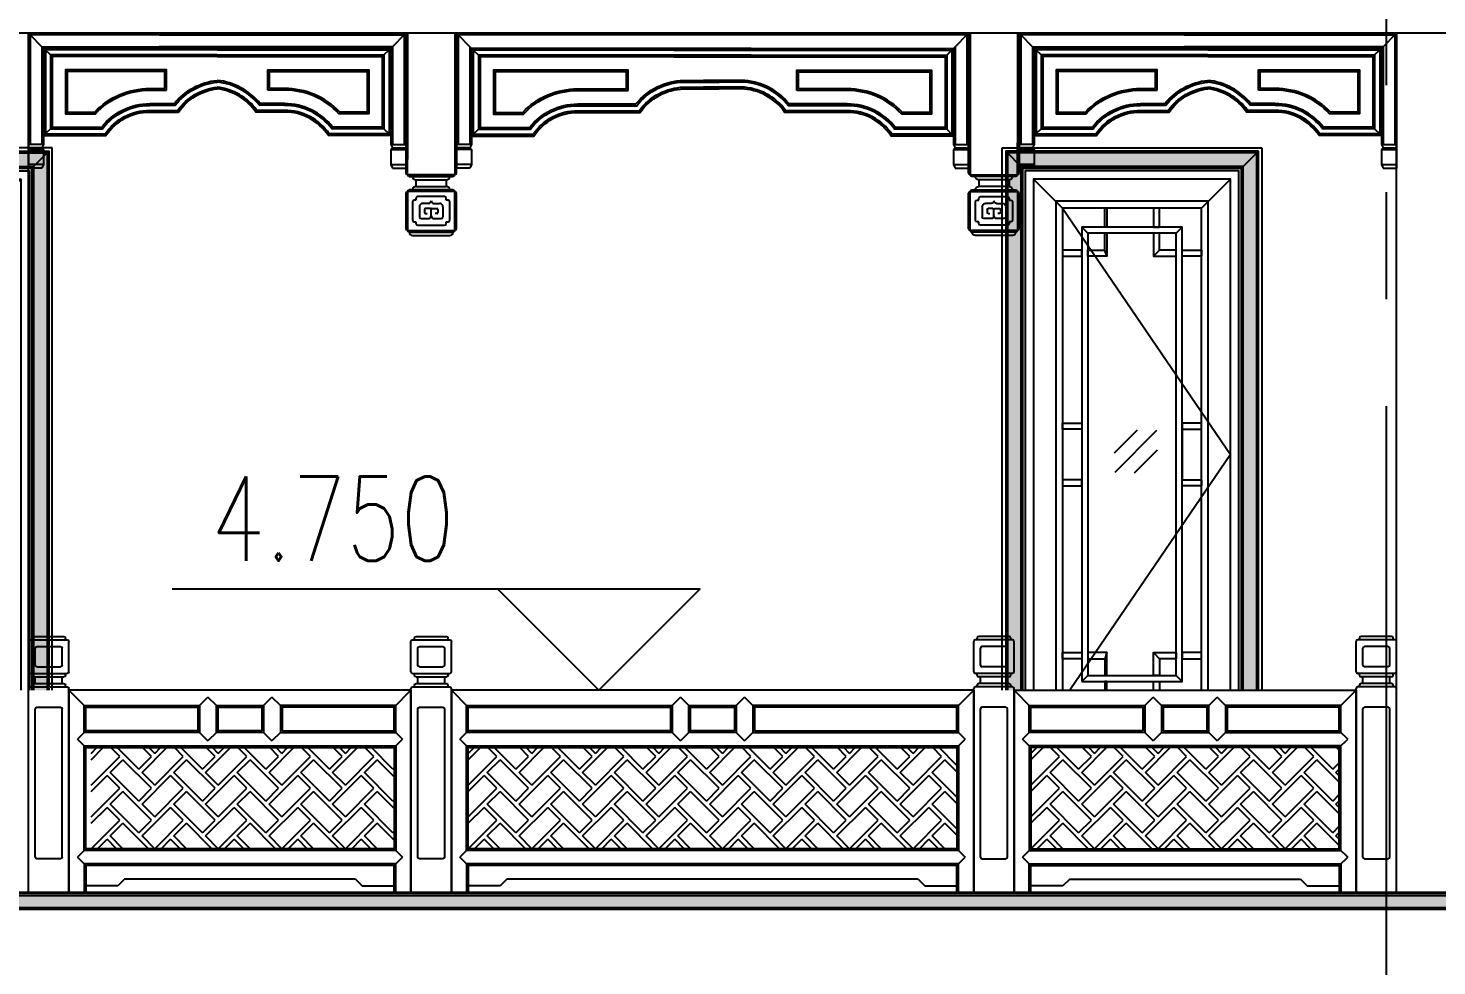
# Model space of a CAD drawing. Extents: x 296441 to 853063, y 459050 to 1117990.
# Drawn here: x 595235 to 599415, y 972470 to 975253 of the extents above; entities that cross this region are included whole.
import ezdxf
from ezdxf.xclip import XClip

# ---------------------------------------------------------------- set-up
doc = ezdxf.new("R2010")
doc.units = 0
doc.header["$LTSCALE"] = 1000
doc.header["$XCLIPFRAME"] = 0
for name, pattern in [('14-GRID$0$CENTER2', [28.575, 19.05, -3.175, 3.175, -3.175]), ('CENTER-1', [10, 6.25, -1.25, 1.25, -1.25]), ('G1-ELEV-ce-20$0$LPC1417$0$HIDDEN2', [4.7625, 3.175, -1.5875])]:
    doc.linetypes.add(name, pattern=pattern)
for name, color, linetype in [('14-GRID$0$G-GRID', 9, '14-GRID$0$CENTER2'), ('95', 95, 'Continuous'), ('E4-ELEV-S$0$A-ELEV-THIN', 144, 'Continuous'), ('G-ELEV-ce-TEXT$0$A-ANNO-LEVL', 3, 'Continuous'), ('G-ELEV-ce-TEXT$0$A-ANNO-LEVL-TEXT', 255, 'Continuous'), ('G1-ELEV-ce-20$0$A-ELEV-HEVY', 2, 'Continuous'), ('G1-ELEV-ce-20$0$A-ELEV-MEDM', 4, 'Continuous'), ('G1-ELEV-ce-20$0$A-ELEV-MEDM-HEVY', 2, 'Continuous'), ('G1-ELEV-ce-20$0$A-ELEV-THIN', 144, 'Continuous'), ('G1-ELEV-ce-20$0$A-ELEV-THIN-GRAY', 252, 'Continuous'), ('G1-ELEV-ce-20$0$ELEV-3_8400$0$A-ELEV-MEDM', 4, 'Continuous'), ('G1-ELEV-ce-20$0$LPC1417$0$A-ELEV-HDDN', 161, 'G1-ELEV-ce-20$0$LPC1417$0$HIDDEN2'), ('G1-ELEV-ce-20$0$LPC1417$0$A-ELEV-MEDM', 4, 'Continuous'), ('G1-ELEV-ce-20$0$LPC1417$0$A-ELEV-THIN', 145, 'Continuous'), ('G1-ELEV-ce-20$0$LPC1417$0$A-ELEV-WIND', 147, 'Continuous'), ('G1-ELEV-ce-20$0$LPC1417$0$G-XREF', 2, 'Continuous'), ('ZT1_通用--填充---PM、LM、DY、JD', 8, 'Continuous'), ('主框线', 4, 'Continuous'), ('副框内口线', 6, 'Continuous'), ('花格栅', 6, 'Continuous'), ('铝合金花格条', 5, 'Continuous')]:
    doc.layers.add(name, color=color, linetype=linetype)
doc.styles.add('G-ELEV-ce-TEXT$0$GOA_01_thin_0.75', font='romans.shx', dxfattribs={"width": 0.75, "bigfont": 'hzdx.shx'})

# ---------------------------------------------------------------- blocks, each defined once
blk = doc.blocks.new('G1-ELEV-ce-20$0$垂花柱1-E')
at = {"layer": 'G1-ELEV-ce-20$0$A-ELEV-MEDM'}
for p, q in [((-30, -690), (-30, -710)), ((60, -690), (60, -710)), ((-60, -730), (-60, -835)), ((80, -720), (-50, -720)), ((90, -835), (90, -730)), ((-50, -845), (80, -845))]:
    blk.add_line(p, q, dxfattribs=at)
for points in [[(-60, -580), (-60, -670)], [(90, -670), (90, -580)], [(-50, -680), (80.1, -680)]]:
    blk.add_lwpolyline(points, dxfattribs=at)
for centre, radius, start, end in [((-55, -670), 5, 180, 270), ((-50, -675), 5, 180, 270), ((-30, -680), 10, 180, 270), ((-30, -720), 10, 90, 180), ((60, -680), 10, 270, 0), ((60, -720), 10, 0, 90), ((80, -675), 5, 270, 360), ((85, -670), 5, 270, 360), ((-55, -730), 5, 90, 180), ((-50, -725), 5, 90, 180), ((80, -725), 5, 0, 90), ((85, -730), 5, 0, 90), ((-55, -835), 5, 180, 270), ((85, -835), 5, 270, 0), ((-50, -840), 5, 180, 270), ((80, -840), 5, 270, 0)]:
    blk.add_arc(centre, radius, start, end, dxfattribs=at)
at = {"layer": 'G1-ELEV-ce-20$0$A-ELEV-THIN', "ltscale": 0.1}
for p, q in [((-30, -690), (60, -690)), ((-30, -710), (60, -710)), ((-40, -855), (70, -855))]:
    blk.add_line(p, q, dxfattribs=at)
for centre, start, end in [((-40, -845), 180, 270), ((70, -845), 270, 0)]:
    blk.add_arc(centre, 10, start, end, dxfattribs=at)
at = {"layer": 'G1-ELEV-ce-20$0$A-ELEV-THIN-GRAY', "color": 8}
for p, q in [((-55, -675), (-55, -580)), ((85, -580), (85, -675)), ((85, -675), (-55, -675)), ((85, -725), (-55, -725)), ((-55, -725), (-55, -840)), ((-30, -750), (-35, -750)), ((-30, -745), (-30, -750)), ((55, -740), (-25, -740)), ((60, -750), (60, -745)), ((65, -750), (60, -750)), ((85, -840), (85, -725)), ((-40, -755), (-40, -810)), ((-20, -770), (-20, -800)), ((7, -760), (-10, -760)), ((-5, -778), (-5, -784.3)), ((-5, -784.3), (-5, -787)), ((12, -775), (-2, -775)), ((-2, -790), (3.2, -790)), ((15, -797), (15, -778)), ((15, -797), (15, -778.9)), ((18, -775), (32, -775)), ((23, -760), (40, -760)), ((32, -790), (26.8, -790)), ((35, -778), (35, -787)), ((35, -784.3), (35, -786.1)), ((50, -770), (50, -800)), ((70, -810), (70, -755)), ((-35, -815), (-30, -815)), ((-30, -815), (-30, -820)), ((-25, -825), (55, -825)), ((-15, -805), (7, -805)), ((23, -805), (45, -805)), ((60, -820), (60, -815)), ((60, -815), (65, -815)), ((-55, -840), (85, -840))]:
    blk.add_line(p, q, dxfattribs=at)
for centre, radius, start, end in [((-35, -755), 5, 90, 180), ((-25, -745), 5, 90, 180), ((7, -752), 8, 270, 0), ((23, -752), 8, 180, 270), ((55, -745), 5, 0, 90), ((65, -755), 5, 0, 90), ((-10, -770), 10, 90, 180), ((-2, -778), 3, 90, 180), ((-2, -787), 3, 180, 270), ((12, -778), 3, 0, 90), ((18, -778), 3, 90, 180), ((32, -778), 3, 0, 90), ((32, -787), 3, 270, 0), ((40, -770), 10, 0, 90), ((-35, -810), 5, 180, 270), ((-25, -820), 5, 180, 270), ((-15, -800), 5, 180, 270), ((7, -797), 8, 270, 0), ((23, -797), 8, 180, 270), ((45, -800), 5, 270, 0), ((55, -820), 5, 270, 0), ((65, -810), 5, 270, 0)]:
    blk.add_arc(centre, radius, start, end, dxfattribs=at)
blk = doc.blocks.new('G1-ELEV-ce-20$0$ELEV-3_8400$0$ELEV-A1-ALL$0$WALL-TYPE-D-1$0$er1h32e1h3e1h3e')
at = {"layer": 'G1-ELEV-ce-20$0$ELEV-3_8400$0$A-ELEV-MEDM'}
for p, q in [((174081.1, 44772), (174081.1, 44862)), ((174196.1, 44867), (174086.1, 44867)), ((174091.1, 44867), (174091.1, 44872)), ((174186.1, 44877), (174096.1, 44877)), ((174191.1, 44867), (174191.1, 44872)), ((174201.1, 44772), (174201.1, 44862)), ((174101.1, 44792), (174101.1, 44842)), ((174176.1, 44847), (174106.1, 44847)), ((174181.1, 44792), (174181.1, 44842)), ((174176.1, 44787), (174106.1, 44787)), ((174196.1, 44767), (174086.1, 44767)), ((174091.1, 44762), (174091.1, 44767)), ((174091.1, 44727), (174091.1, 44732)), ((174186.1, 44757), (174096.1, 44757)), ((174186.1, 44737), (174096.1, 44737)), ((174101.1, 44737), (174101.1, 44757)), ((174181.1, 44737), (174181.1, 44757)), ((174191.1, 44762), (174191.1, 44767)), ((174191.1, 44727), (174191.1, 44732)), ((174081.1, 44117), (174081.1, 44722)), ((174196.1, 44727), (174086.1, 44727)), ((174201.1, 44117), (174201.1, 44722)), ((174101.1, 44222), (174101.1, 44662)), ((174176.1, 44667), (174106.1, 44667)), ((174181.1, 44222), (174181.1, 44662)), ((174106.1, 44217), (174176.1, 44217)), ((174081.1, 44117), (174201.1, 44117))]:
    blk.add_line(p, q, dxfattribs=at)
for centre, start, end in [((174086.1, 44862), 90, 180), ((174096.1, 44872), 90, 180), ((174186.1, 44872), 0, 90), ((174196.1, 44862), 0, 90), ((174106.1, 44842), 90, 180), ((174176.1, 44842), 0, 90), ((174106.1, 44792), 180, 270), ((174176.1, 44792), 270, 0), ((174086.1, 44772), 180, 270), ((174096.1, 44762), 180, 270), ((174096.1, 44732), 90, 180), ((174186.1, 44762), 270, 0), ((174186.1, 44732), 0, 90), ((174196.1, 44772), 270, 0), ((174086.1, 44722), 90, 180), ((174196.1, 44722), 0, 90), ((174106.1, 44662), 90, 180), ((174176.1, 44662), 0, 90), ((174106.1, 44222), 180, 270), ((174176.1, 44222), 270, 0)]:
    blk.add_arc(centre, 5, start, end, dxfattribs=at)
blk = doc.blocks.new('单层玻璃')
at = {"layer": '95'}
for p, q in [((-1.217, -0.085), (0.085, 1.217)), ((-1.183, -1.183), (1.183, 1.183)), ((-0.085, -1.217), (1.217, 0.085))]:
    blk.add_line(p, q, dxfattribs=at)
blk = doc.blocks.new('*U2049')
at = {"color": 8}
for p, q in [((118.8, -18.8), (33, 67)), ((531.2, -18.8), (617, 67)), ((118.8, -1481.2), (33, -1567)), ((531.2, -1481.2), (617, -1567))]:
    blk.add_line(p, q, dxfattribs=at)
blk.add_lwpolyline([(617, -1567), (33, -1567), (33, 67), (617, 67)], close=True)
at = {"color": 2, "ltscale": 250}
blk.add_lwpolyline([(531.2, -1481.2), (118.8, -1481.2), (118.8, -18.8), (531.2, -18.8)], close=True, dxfattribs=at)
at = {"layer": '主框线'}
blk.add_lwpolyline([(642, -1592), (8, -1592), (8, 92), (642, 92)], close=True, dxfattribs=at)
at = {"layer": '副框内口线', "linetype": 'CENTER-1', "ltscale": 40}
blk.add_lwpolyline([(650, -1600), (0, -1600), (0, 100), (650, 100)], close=True, dxfattribs=at)
at = {"layer": '花格栅', "color": 6, "ltscale": 250}
blk.add_lwpolyline([(551.2, -1501.2), (98.8, -1501.2), (98.8, 1.2), (551.2, 1.2)], close=True, dxfattribs=at)
at = {"layer": '铝合金花格条'}
for p, q in [((175.8, -675), (175.8, -825)), ((474.2, -675), (474.2, -825))]:
    blk.add_line(p, q, dxfattribs=at)
for points in [[(243.8, -18.8), (261.8, -18.8), (261.8, -75.8), (243.8, -75.8)], [(406.2, -18.8), (400.2, -18.8), (400.2, -75.8), (406.2, -75.8)], [(474.2, -1424.2), (175.8, -1424.2), (175.8, -75.8), (474.2, -75.8)], [(456.2, -1406.2), (193.8, -1406.2), (193.8, -93.8), (456.2, -93.8)], [(118.8, -143.8), (118.8, -161.8), (175.8, -161.8), (175.8, -143.8)], [(531.2, -143.8), (531.2, -161.8), (474.2, -161.8), (474.2, -143.8)], [(175.8, -675), (118.8, -675), (118.8, -657), (175.8, -657)], [(474.2, -675), (531.2, -675), (531.2, -657), (474.2, -657)], [(175.8, -825), (118.8, -825), (118.8, -843), (175.8, -843)], [(474.2, -825), (531.2, -825), (531.2, -843), (474.2, -843)], [(118.8, -1356.2), (118.8, -1338.2), (175.8, -1338.2), (175.8, -1356.2)], [(531.2, -1356.2), (531.2, -1338.2), (474.2, -1338.2), (474.2, -1356.2)], [(243.8, -1481.2), (261.8, -1481.2), (261.8, -1424.2), (243.8, -1424.2)], [(406.2, -1481.2), (400.2, -1481.2), (400.2, -1424.2), (406.2, -1424.2)]]:
    blk.add_lwpolyline(points, close=True, dxfattribs=at)
for points in [[(193.8, -93.8), (175.8, -75.8)], [(456.2, -93.8), (474.2, -75.8)], [(261.8, -161.8), (243.8, -143.8), (243.8, -93.8), (261.8, -93.8), (261.8, -161.8), (193.8, -161.8), (193.8, -143.8), (243.8, -143.8)], [(400.2, -161.8), (406.2, -143.8), (406.2, -93.8), (400.2, -93.8), (400.2, -161.8), (456.2, -161.8), (456.2, -143.8), (406.2, -143.8)], [(261.8, -1338.2), (243.8, -1356.2), (243.8, -1406.2), (261.8, -1406.2), (261.8, -1338.2), (193.8, -1338.2), (193.8, -1356.2), (243.8, -1356.2)], [(400.2, -1338.2), (406.2, -1356.2), (406.2, -1406.2), (400.2, -1406.2), (400.2, -1338.2), (456.2, -1338.2), (456.2, -1356.2), (406.2, -1356.2)]]:
    blk.add_lwpolyline(points, dxfattribs=at)
at = {"layer": '铝合金花格条', "elevation": -0.1}
for points in [[(193.8, -1406.2), (175.8, -1424.2)], [(456.2, -1406.2), (474.2, -1424.2)]]:
    blk.add_lwpolyline(points, dxfattribs=at)
at = {"extrusion": (0, 0, -1), "xscale": 52.5, "yscale": 52.5, "zscale": -52.5}
blk.add_blockref('单层玻璃', (-313.1, -740.5), dxfattribs=at)
blk = doc.blocks.new('20200327142859')
at = {"ltscale": 1000}
blk.add_lwpolyline([(531.2, -118.8), (33, -850), (531.2, -1581.2)], dxfattribs=at)
blk.add_blockref('*U2049', (0, -100), dxfattribs=at)
blk = doc.blocks.new('G1-ELEV-ce-20$0$650X1600')
at = {"layer": 'ZT1_通用--填充---PM、LM、DY、JD', "ltscale": 1000}
h = blk.add_hatch(dxfattribs=at)
h.set_pattern_fill('混凝土', color=256, scale=10)
h.set_pattern_definition([(50, (607144.57, 985384.94), (71.7260183, -6.2752135), [7.5, -82.5]), (355, (607144.57, 985384.94), (-13.8751334, 75.2192134), [6, -66]), (100.4514, (607150.546, 985384.415), (57.850938, 68.943954), [6.374019, -70.114211]), (46.1842, (607144.57, 985404.94), (106.724105, -16.5519014), [11.25, -123.75]), (96.6356, (607153.46, 985403.56), (93.466271, 97.411787), [9.561029, -105.1713]), (351.1842, (607144.57, 985404.94), (93.466195, 97.41186), [9, -99]), (21, (607154.57, 985399.94), (59.6907052, -40.261889), [7.5, -82.5]), (326, (607154.57, 985399.94), (24.331533, 72.5150045), [6, -66]), (71.4514, (607159.54, 985396.58), (84.022263, 32.2530497), [6.374019, -70.114211]), (37.5, (607144.57, 985384.938), (1.21598553, 33.2893854), [0, -65.2, 0, -67, 0, -66.25]), (7.5, (607144.57, 985384.938), (26.3069537, 39.4411712), [0, -38.2, 0, -63.7, 0, -25.25]), (327.5, (607122.27, 985384.938), (53.3822436, -2.2554872), [0, -25, 0, -78, 0, -103.5]), (317.5, (607112.27, 985384.94), (58.318617, 10.0104982), [0, -32.5, 0, -51.8, 0, -73.5])])
h.paths.add_polyline_path([(700, 1750), (-50, 1750), (-50, -50), (700, -50)])
h.paths.add_polyline_path([(0, 1700), (0, 0), (650, 0), (650, 1700)])
at = {"layer": 'G1-ELEV-ce-20$0$LPC1417$0$A-ELEV-HDDN'}
blk.add_lwpolyline([(-60, 1760), (710, 1760), (710, -60), (-60, -60)], close=True, dxfattribs=at)
at = {"layer": 'G1-ELEV-ce-20$0$LPC1417$0$A-ELEV-MEDM'}
blk.add_lwpolyline([(700, 1750), (-50, 1750), (-50, -50), (700, -50)], close=True, dxfattribs=at)
at = {"layer": 'G1-ELEV-ce-20$0$LPC1417$0$A-ELEV-THIN'}
for p, q in [((0, 1700), (-50, 1750)), ((0, 1700), (-50, 1750)), ((650, 1700), (700, 1750)), ((0, 0), (-50, -50)), ((0, 0), (-50, -50)), ((650, 0), (700, -50))]:
    blk.add_line(p, q, dxfattribs=at)
for points in [[(695, 1745), (-45, 1745), (-45, -45), (695, -45)], [(655, 1705), (-5, 1705), (-5, -5), (655, -5)]]:
    blk.add_lwpolyline(points, close=True, dxfattribs=at)
at = {"layer": 'G1-ELEV-ce-20$0$LPC1417$0$A-ELEV-WIND', "ltscale": 0.01}
blk.add_lwpolyline([(0, 1700), (650, 1700), (650, 0), (0, 0)], close=True, dxfattribs=at)
at = {"layer": 'G1-ELEV-ce-20$0$LPC1417$0$G-XREF'}
blk.add_lwpolyline([(650, 1700), (0, 1700), (0, 0), (650, 0)], close=True, dxfattribs=at)
at = {"ltscale": 1000, "xscale": -1}
blk.add_blockref('20200327142859', (650, 1700), dxfattribs=at)

msp = doc.modelspace()

# ---------------------------------------------------------------- hatches: boundary and pattern name
at = {"layer": 'E4-ELEV-S$0$A-ELEV-THIN'}
h = msp.add_hatch(dxfattribs=at)
h.set_pattern_fill('人字形人行道砖', color=256, scale=50, angle=45, style=0)
h.set_pattern_definition([(45, (595421.51, 972817.7), (7e-15, 94.2785), [119.997, -79.998, 53.332, -13.333]), (45, (595383.8, 972855.414), (7e-15, 94.2785), [119.997, -13.333, 53.332, -79.998]), (135, (595421.51, 972817.7), (-7e-15, -94.2785), [53.332, -13.333, 119.997, -79.998]), (135, (595468.65, 972845.987), (7e-15, 94.2785), [-79.998, 119.997, -13.333, 53.332])])
h.paths.add_polyline_path([(595421.5, 973117.7), (596320.5, 973117.7), (596320.5, 972817.7), (595421.5, 972817.7)])
h = msp.add_hatch(dxfattribs=at)
h.set_pattern_fill('人字形人行道砖', color=256, scale=50, angle=45, style=0)
h.set_pattern_definition([(45, (596540.54, 972817.7), (7e-15, 94.2785), [119.997, -79.998, 53.332, -13.333]), (45, (596502.83, 972855.414), (7e-15, 94.2785), [119.997, -13.333, 53.332, -79.998]), (135, (596540.54, 972817.7), (-7e-15, -94.2785), [53.332, -13.333, 119.997, -79.998]), (135, (596587.68, 972845.987), (7e-15, 94.2785), [-79.998, 119.997, -13.333, 53.332])])
h.paths.add_polyline_path([(596540.5, 973117.7), (597990.5, 973117.7), (597990.5, 972817.7), (596540.5, 972817.7)])
h = msp.add_hatch(dxfattribs=at)
h.set_pattern_fill('人字形人行道砖', color=256, scale=50, angle=45, style=0)
h.set_pattern_definition([(45, (598210.54, 972817.7), (7e-15, 94.2785), [119.997, -79.998, 53.332, -13.333]), (45, (598172.83, 972855.414), (7e-15, 94.2785), [119.997, -13.333, 53.332, -79.998]), (135, (598210.54, 972817.7), (-7e-15, -94.2785), [53.332, -13.333, 119.997, -79.998]), (135, (598257.68, 972845.987), (7e-15, 94.2785), [-79.998, 119.997, -13.333, 53.332])])
h.paths.add_polyline_path([(598210.5, 973117.7), (599125.5, 973117.7), (599125.5, 972817.7), (598210.5, 972817.7)])
at = {"layer": 'ZT1_通用--填充---PM、LM、DY、JD', "ltscale": 5000}
h = msp.add_hatch(dxfattribs=at)
h.set_pattern_fill('混凝土', color=256, scale=10)
h.set_pattern_definition([(50, (593140.54, 972637.703), (71.726, -6.2752), [7.5, -82.5]), (355, (593140.54, 972637.7), (-13.87513, 75.2192), [6, -66]), (100.4514, (593146.52, 972637.18), (57.85094, 68.94395), [6.374, -70.1142]), (46.1842, (593140.54, 972657.7), (106.7241, -16.5519), [11.25, -123.75]), (96.6356, (593149.44, 972656.32), (93.4663, 97.4118), [9.561, -105.1713]), (351.1842, (593140.54, 972657.7), (93.4662, 97.4119), [9, -99]), (21, (593150.54, 972652.703), (59.6907, -40.2619), [7.5, -82.5]), (326, (593150.54, 972652.7), (24.33153, 72.515), [6, -66]), (71.4514, (593155.516, 972649.35), (84.02226, 32.25305), [6.374, -70.1142]), (37.5, (593140.542, 972637.703), (1.215986, 33.289385), [0, -65.2, 0, -67, 0, -66.25]), (7.5, (593140.54, 972637.703), (26.30695, 39.44117), [0, -38.2, 0, -63.7, 0, -25.25]), (327.5, (593118.242, 972637.703), (53.38224, -2.25549), [0, -25, 0, -78, 0, -103.5]), (317.5, (593108.24, 972637.703), (58.31862, 10.0105), [0, -32.5, 0, -51.8, 0, -73.5])])
h.paths.add_polyline_path([(593140.5, 972637.7), (601375.5, 972637.7), (601375.5, 972687.7), (593140.5, 972687.7)])

# ---------------------------------------------------------------- linework, layer by layer
at = {"layer": '14-GRID$0$G-GRID', "color": 8, "ltscale": 0.1}
msp.add_line((599265.9, 960795.6), (599265.9, 978437.7), dxfattribs=at)
at = {"layer": 'G-ELEV-ce-TEXT$0$A-ANNO-LEVL'}
msp.add_lwpolyline([(596627.9, 973587.7), (596927.9, 973287.7), (597227.9, 973587.7), (595661.8, 973587.7)], dxfattribs=at)
at = {"layer": 'G1-ELEV-ce-20$0$A-ELEV-HEVY'}
msp.add_line((600771.9, 975237.7), (593759.2, 975237.7), dxfattribs=at)
msp.add_line((600771.9, 975237.7), (593759.2, 975237.7), dxfattribs=at)
at = {"layer": 'G1-ELEV-ce-20$0$A-ELEV-MEDM'}
for p, q in [((595235.5, 975237.7), (595235.5, 974837.7)), ((595235.5, 972687.7), (595235.5, 975237.7)), ((596355.5, 975237.7), (596355.5, 974837.7)), ((596505.6, 975237.7), (596505.6, 974837.7)), ((596505.6, 975237.7), (596505.6, 974837.7)), ((598025.5, 975237.7), (598025.5, 974837.7)), ((598025.5, 975237.7), (598025.5, 974837.7)), ((598175.5, 975237.7), (598175.5, 974837.7)), ((599295.5, 975237.7), (599295.5, 974837.7)), ((599295.5, 972687.7), (599295.5, 975237.7)), ((595280.5, 975192.7), (595280.5, 974907.7)), ((596310.5, 975192.7), (596310.5, 974907.7)), ((596550.6, 975192.7), (596550.6, 974907.7)), ((597980.5, 975192.7), (597980.5, 974907.7)), ((598220.5, 975192.7), (598220.5, 974907.7)), ((599250.5, 975192.7), (599250.5, 974907.7)), ((595280.5, 974907.7), (595235.5, 974907.7)), ((595275.5, 974897.7), (595235.5, 974897.7)), ((595280.5, 974892.7), (595235.5, 974892.7)), ((595280.5, 974907.7), (595275.5, 974897.7)), ((595275.5, 974897.7), (595280.5, 974892.7)), ((595280.5, 974892.7), (595280.5, 974847.7)), ((596310.5, 974907.7), (596315.5, 974897.7)), ((596310.5, 974907.7), (596355.5, 974907.7)), ((596315.5, 974897.7), (596310.5, 974892.7)), ((596310.5, 974892.7), (596310.5, 974847.7)), ((596310.5, 974892.7), (596355.5, 974892.7)), ((596315.5, 974897.7), (596355.5, 974897.7)), ((596550.6, 974907.7), (596505.6, 974907.7)), ((596545.6, 974897.7), (596505.6, 974897.7)), ((596550.6, 974892.7), (596505.6, 974892.7)), ((596550.6, 974907.7), (596545.6, 974897.7)), ((596545.6, 974897.7), (596550.6, 974892.7)), ((596550.6, 974892.7), (596550.6, 974847.7)), ((597980.5, 974907.7), (597985.5, 974897.7)), ((597980.5, 974907.7), (598025.5, 974907.7)), ((597985.5, 974897.7), (597980.5, 974892.7)), ((597980.5, 974892.7), (597980.5, 974847.7)), ((597980.5, 974892.7), (598025.5, 974892.7)), ((597985.5, 974897.7), (598025.5, 974897.7)), ((598220.5, 974907.7), (598175.5, 974907.7)), ((598215.5, 974897.7), (598175.5, 974897.7)), ((598220.5, 974892.7), (598175.5, 974892.7)), ((598220.5, 974907.7), (598215.5, 974897.7)), ((598215.5, 974897.7), (598220.5, 974892.7)), ((598220.5, 974892.7), (598220.5, 974847.7)), ((599250.5, 974907.7), (599255.5, 974897.7)), ((599250.5, 974907.7), (599295.5, 974907.7)), ((599255.5, 974897.7), (599250.5, 974892.7)), ((599250.5, 974892.7), (599250.5, 974847.7)), ((599250.5, 974892.7), (599295.5, 974892.7)), ((599255.5, 974897.7), (599295.5, 974897.7)), ((595280.5, 974847.7), (595235.5, 974847.7)), ((595280.5, 974847.7), (595275.5, 974837.7)), ((596310.5, 974847.7), (596315.5, 974837.7)), ((596310.5, 974847.7), (596355.5, 974847.7)), ((596550.6, 974847.7), (596505.6, 974847.7)), ((596550.6, 974847.7), (596545.6, 974837.7)), ((597980.5, 974847.7), (597985.5, 974837.7)), ((597980.5, 974847.7), (598025.5, 974847.7)), ((598220.5, 974847.7), (598175.5, 974847.7)), ((598220.5, 974847.7), (598215.5, 974837.7)), ((599250.5, 974847.7), (599255.5, 974837.7)), ((599250.5, 974847.7), (599295.5, 974847.7)), ((595275.5, 974837.7), (595235.5, 974837.7)), ((596315.5, 974837.7), (596355.5, 974837.7)), ((596545.6, 974837.7), (596505.6, 974837.7)), ((597985.5, 974837.7), (598025.5, 974837.7)), ((598215.5, 974837.7), (598175.5, 974837.7)), ((599255.5, 974837.7), (599295.5, 974837.7)), ((595355.5, 973287.7), (595355.5, 972687.7)), ((596370.5, 973287.7), (595355.5, 973287.7)), ((596370.5, 973287.7), (596370.5, 972687.7)), ((596490.5, 973287.7), (596490.5, 972687.7)), ((598040.5, 973287.7), (596490.5, 973287.7)), ((598040.5, 973287.7), (598040.5, 972687.7)), ((598160.5, 973287.7), (598160.5, 972687.7)), ((598160.5, 973287.7), (599175.5, 973287.7)), ((599175.5, 973287.7), (599175.5, 972687.7)), ((595520.5, 972727.7), (595500.5, 972707.7)), ((596205.5, 972727.7), (595520.5, 972727.7)), ((596205.5, 972727.7), (596225.5, 972707.7)), ((596655.5, 972727.7), (596635.5, 972707.7)), ((597875.5, 972727.7), (596655.5, 972727.7)), ((597875.5, 972727.7), (597895.5, 972707.7)), ((598325.5, 972727.7), (598305.5, 972707.7)), ((598325.5, 972727.7), (599010.5, 972727.7)), ((599010.5, 972727.7), (599030.5, 972707.7)), ((601385.5, 972687.7), (593145.5, 972687.7)), ((595500.5, 972707.7), (595405.5, 972707.7)), ((596225.5, 972707.7), (596320.5, 972707.7)), ((596635.5, 972707.7), (596540.5, 972707.7)), ((597895.5, 972707.7), (597990.5, 972707.7)), ((598305.5, 972707.7), (598210.5, 972707.7)), ((599030.5, 972707.7), (599125.5, 972707.7)), ((601390.5, 972637.7), (593140.5, 972637.7))]:
    msp.add_line(p, q, dxfattribs=at)
for points in [[(595865.5, 975237.7), (595235.5, 975237.7)], [(595235.5, 975237.7), (595235.5, 974862.7)], [(595623.2, 975237.7), (596355.5, 975237.7)], [(596355.5, 975237.7), (596355.5, 974862.7)], [(598025.5, 975237.7), (596505.6, 975237.7)], [(596505.6, 974862.7), (596505.6, 975237.7)], [(596505.6, 975237.7), (596505.6, 974862.7)], [(598025.5, 974862.7), (598025.5, 975237.7)], [(598025.5, 975237.7), (598025.5, 974862.7)], [(598907.8, 975237.7), (598175.5, 975237.7)], [(598175.5, 975237.7), (598175.5, 974862.7)], [(598665.6, 975237.7), (599295.5, 975237.7)], [(599295.5, 975237.7), (599295.5, 974862.7)], [(596320.5, 972687.7), (596320.5, 972767.7), (595405.5, 972767.7), (595405.5, 972687.7)], [(597990.5, 972687.7), (597990.5, 972767.7), (596540.5, 972767.7), (596540.5, 972687.7)], [(598210.5, 972687.7), (598210.5, 972767.7), (599125.5, 972767.7), (599125.5, 972687.7)]]:
    msp.add_lwpolyline(points, dxfattribs=at)
for points in [[(595795.5, 975193.8), (595280.5, 975193.8), (595280.5, 974933.8), (595465.5, 974933.8, -0.253952), (595595.5, 975003.7), (595680.5, 975003.8, -0.214026), (595795.5, 975072.7, -0.214026)], [(595795.5, 975193.8), (596310.5, 975193.8), (596310.5, 974933.8), (596125.5, 974933.8, 0.253952), (595995.5, 975003.7), (595910.5, 975003.8, 0.214026), (595795.5, 975072.7, 0.214026)], [(597380.6, 975192.7), (596550.6, 975192.7), (596550.6, 974932.7), (596735.6, 974932.7, -0.253952), (596865.6, 975002.7), (597050.6, 975002.7, -0.238166), (597180.6, 975072.7), (597285.5, 975072.7)], [(597150.5, 975192.7), (597980.5, 975192.7), (597980.5, 974932.7), (597795.5, 974932.7, 0.253952), (597665.5, 975002.7), (597480.5, 975002.7, 0.238166), (597350.5, 975072.7), (597239.2, 975072.7)], [(598735.5, 975193.8), (598220.5, 975193.8), (598220.5, 974933.8), (598405.5, 974933.8, -0.253952), (598535.5, 975003.7), (598620.5, 975003.8, -0.214026), (598735.5, 975072.7, -0.214026)], [(598735.5, 975193.8), (599250.5, 975193.8), (599250.5, 974933.8), (599065.5, 974933.8, 0.253952), (598935.5, 975003.7), (598850.5, 975003.8, 0.214026), (598735.5, 975072.7, 0.214026)], [(595795.5, 975168.8), (595305.5, 975168.8), (595305.5, 974958.8), (595452.7, 974958.8, -0.233422), (595595.6, 975028.7), (595668.1, 975028.8, -0.199647), (595795.5, 975097.8, -0.199647)], [(595795.5, 975168.8), (596285.5, 975168.8), (596285.5, 974958.8), (596138.4, 974958.8, 0.233422), (595995.5, 975028.7), (595923, 975028.8, 0.199647), (595795.5, 975097.8, 0.199647)], [(597380.6, 975167.7), (596575.6, 975167.7), (596575.6, 974957.7), (596722.7, 974957.7, -0.233422), (596865.6, 975027.7), (597038.1, 975027.7, -0.219994), (597180.3, 975097.7), (597285.5, 975097.7)], [(597150.5, 975167.7), (597955.5, 975167.7), (597955.5, 974957.7), (597808.4, 974957.7, 0.233422), (597665.5, 975027.7), (597493, 975027.7, 0.219994), (597350.9, 975097.7), (597239.2, 975097.7)], [(598735.5, 975168.8), (598245.5, 975168.8), (598245.5, 974958.8), (598392.7, 974958.8, -0.233422), (598535.6, 975028.7), (598608.1, 975028.8, -0.199647), (598735.5, 975097.8, -0.199647)], [(598735.5, 975168.8), (599225.5, 975168.8), (599225.5, 974958.8), (599078.4, 974958.8, 0.233422), (598935.5, 975028.7), (598863, 975028.8, 0.199647), (598735.5, 975097.8, 0.199647)]]:
    msp.add_lwpolyline(points, format="xyb", dxfattribs=at)
for points in [[(595405.5, 973167.7), (595405.5, 973237.7), (595738, 973237.7), (595738, 973167.7)], [(595928, 973167.7), (595798, 973167.7), (595798, 973237.7), (595928, 973237.7)], [(595988, 973167.7), (596320.5, 973167.7), (596320.5, 973237.7), (595988, 973237.7)], [(596540.5, 973167.7), (596540.5, 973237.7), (597140.5, 973237.7), (597140.5, 973167.7)], [(597330.5, 973167.7), (597200.5, 973167.7), (597200.5, 973237.7), (597330.5, 973237.7)], [(597390.5, 973167.7), (597990.5, 973167.7), (597990.5, 973237.7), (597390.5, 973237.7)], [(598543, 973167.7), (598210.5, 973167.7), (598210.5, 973237.7), (598543, 973237.7)], [(598603, 973167.7), (598733, 973167.7), (598733, 973237.7), (598603, 973237.7)], [(599125.5, 973167.7), (599125.5, 973237.7), (598793, 973237.7), (598793, 973167.7)], [(595405.5, 973117.7), (596320.5, 973117.7), (596320.5, 972817.7), (595405.5, 972817.7)], [(596540.5, 973117.7), (597990.5, 973117.7), (597990.5, 972817.7), (596540.5, 972817.7)], [(599125.5, 973117.7), (598210.5, 973117.7), (598210.5, 972817.7), (599125.5, 972817.7)]]:
    msp.add_lwpolyline(points, close=True, dxfattribs=at)
at = {"layer": 'G1-ELEV-ce-20$0$A-ELEV-THIN'}
for p, q in [((595405.5, 973237.7), (595355.5, 973287.7)), ((595743, 973242.7), (595768, 973267.7)), ((595793, 973242.7), (595768, 973267.7)), ((595933, 973242.7), (595958, 973267.7)), ((595983, 973242.7), (595958, 973267.7)), ((596320.5, 973237.7), (596370.5, 973287.7)), ((596540.5, 973237.7), (596490.5, 973287.7)), ((597145.5, 973242.7), (597170.5, 973267.7)), ((597195.5, 973242.7), (597170.5, 973267.7)), ((597335.5, 973242.7), (597360.5, 973267.7)), ((597385.5, 973242.7), (597360.5, 973267.7)), ((597990.5, 973237.7), (598040.5, 973287.7)), ((598210.5, 973237.7), (598160.5, 973287.7)), ((598548, 973242.7), (598573, 973267.7)), ((598598, 973242.7), (598573, 973267.7)), ((598738, 973242.7), (598763, 973267.7)), ((598788, 973242.7), (598763, 973267.7)), ((599125.5, 973237.7), (599175.5, 973287.7)), ((595405.5, 973167.7), (595380.5, 973142.7)), ((595405.5, 973117.7), (595380.5, 973142.7)), ((595743, 973162.7), (595768, 973137.7)), ((595793, 973162.7), (595768, 973137.7)), ((595933, 973162.7), (595958, 973137.7)), ((595983, 973162.7), (595958, 973137.7)), ((596320.5, 973167.7), (596345.5, 973142.7)), ((596320.5, 973117.7), (596345.5, 973142.7)), ((596540.5, 973167.7), (596515.5, 973142.7)), ((596540.5, 973117.7), (596515.5, 973142.7)), ((597145.5, 973162.7), (597170.5, 973137.7)), ((597195.5, 973162.7), (597170.5, 973137.7)), ((597335.5, 973162.7), (597360.5, 973137.7)), ((597385.5, 973162.7), (597360.5, 973137.7)), ((597990.5, 973167.7), (598015.5, 973142.7)), ((597990.5, 973117.7), (598015.5, 973142.7)), ((598210.5, 973167.7), (598185.5, 973142.7)), ((598210.5, 973117.7), (598185.5, 973142.7)), ((598548, 973162.7), (598573, 973137.7)), ((598598, 973162.7), (598573, 973137.7)), ((598738, 973162.7), (598763, 973137.7)), ((598788, 973162.7), (598763, 973137.7)), ((599125.5, 973167.7), (599150.5, 973142.7)), ((599125.5, 973117.7), (599150.5, 973142.7)), ((595405.5, 972817.7), (595380.5, 972792.7)), ((596320.5, 972817.7), (596345.5, 972792.7)), ((596540.5, 972817.7), (596515.5, 972792.7)), ((597990.5, 972817.7), (598015.5, 972792.7)), ((598210.5, 972817.7), (598185.5, 972792.7)), ((599125.5, 972817.7), (599150.5, 972792.7)), ((595405.5, 972767.7), (595380.5, 972792.7)), ((596320.5, 972767.7), (596345.5, 972792.7)), ((596540.5, 972767.7), (596515.5, 972792.7)), ((597990.5, 972767.7), (598015.5, 972792.7)), ((598210.5, 972767.7), (598185.5, 972792.7)), ((599125.5, 972767.7), (599150.5, 972792.7)), ((601392.5, 972677.7), (593138.5, 972677.7)), ((601385.5, 972684.7), (593145.5, 972684.7)), ((601390.5, 972642.7), (593140.5, 972642.7))]:
    msp.add_line(p, q, dxfattribs=at)
for points in [[(595400.5, 973162.7), (595400.5, 973242.7), (595743, 973242.7), (595743, 973162.7)], [(595933, 973162.7), (595793, 973162.7), (595793, 973242.7), (595933, 973242.7)], [(595983, 973162.7), (596325.5, 973162.7), (596325.5, 973242.7), (595983, 973242.7)], [(596535.5, 973162.7), (596535.5, 973242.7), (597145.5, 973242.7), (597145.5, 973162.7)], [(597335.5, 973162.7), (597195.5, 973162.7), (597195.5, 973242.7), (597335.5, 973242.7)], [(597385.5, 973162.7), (597995.5, 973162.7), (597995.5, 973242.7), (597385.5, 973242.7)], [(598548, 973162.7), (598205.5, 973162.7), (598205.5, 973242.7), (598548, 973242.7)], [(598598, 973162.7), (598738, 973162.7), (598738, 973242.7), (598598, 973242.7)], [(599130.5, 973162.7), (599130.5, 973242.7), (598788, 973242.7), (598788, 973162.7)], [(595400.5, 973122.7), (596325.5, 973122.7), (596325.5, 972812.7), (595400.5, 972812.7)], [(596535.5, 973122.7), (597995.5, 973122.7), (597995.5, 972812.7), (596535.5, 972812.7)], [(599130.5, 973122.7), (598205.5, 973122.7), (598205.5, 972812.7), (599130.5, 972812.7)]]:
    msp.add_lwpolyline(points, close=True, dxfattribs=at)
for points in [[(596325.5, 972687.7), (596325.5, 972772.7), (595400.5, 972772.7), (595400.5, 972687.7)], [(597995.5, 972687.7), (597995.5, 972772.7), (596535.5, 972772.7), (596535.5, 972687.7)], [(598205.5, 972687.7), (598205.5, 972772.7), (599130.5, 972772.7), (599130.5, 972687.7)]]:
    msp.add_lwpolyline(points, dxfattribs=at)
at = {"layer": 'G1-ELEV-ce-20$0$A-ELEV-THIN-GRAY', "ltscale": 0.1}
for p, q in [((595235.5, 975237.7), (595280.5, 975192.7)), ((595240.5, 975232.7), (595240.5, 974907.7)), ((596355.5, 975237.7), (596310.5, 975192.7)), ((596350.5, 975232.7), (596350.5, 974907.7)), ((596505.6, 975237.7), (596550.6, 975192.7)), ((596510.6, 975232.7), (596510.6, 974907.7)), ((598025.5, 975237.7), (597980.5, 975192.7)), ((598020.5, 975232.7), (598020.5, 974907.7)), ((598175.5, 975237.7), (598220.5, 975192.7)), ((598180.5, 975232.7), (598180.5, 974907.7)), ((599295.5, 975237.7), (599250.5, 975192.7)), ((599290.5, 975232.7), (599290.5, 974907.7)), ((595275.5, 975197.7), (595275.5, 974907.7)), ((595305.5, 975168.8), (595280.5, 975193.8)), ((596285.5, 975168.8), (596310.5, 975193.8)), ((596315.5, 975197.7), (596315.5, 974907.7)), ((596545.6, 975197.7), (596545.6, 974907.7)), ((596575.6, 975167.7), (596550.6, 975192.7)), ((597955.5, 975167.7), (597980.5, 975192.7)), ((597985.5, 975197.7), (597985.5, 974907.7)), ((598215.5, 975197.7), (598215.5, 974907.7)), ((598245.5, 975168.8), (598220.5, 975193.8)), ((599225.5, 975168.8), (599250.5, 975193.8)), ((599255.5, 975197.7), (599255.5, 974907.7)), ((595305.5, 974958.8), (595280.5, 974933.8)), ((596285.5, 974958.8), (596310.5, 974933.8)), ((596575.6, 974957.7), (596550.6, 974932.7)), ((597955.5, 974957.7), (597980.5, 974932.7)), ((598245.5, 974958.8), (598220.5, 974933.8)), ((599225.5, 974958.8), (599250.5, 974933.8))]:
    msp.add_line(p, q, dxfattribs=at)
at = {"layer": 'G1-ELEV-ce-20$0$A-ELEV-THIN-GRAY', "color": 8}
for p, q in [((596360.5, 975237.7), (596360.5, 974862.7)), ((596500.6, 975237.7), (596500.6, 974862.7)), ((598030.5, 975237.7), (598030.5, 974862.7)), ((598170.5, 975237.7), (598170.5, 974862.7))]:
    msp.add_line(p, q, dxfattribs=at)
at = {"layer": 'G1-ELEV-ce-20$0$A-ELEV-THIN-GRAY', "ltscale": 0.1}
for points in [[(595865.5, 975232.7), (595240.5, 975232.7)], [(595623.2, 975232.7), (596350.5, 975232.7)], [(598020.5, 975232.7), (596510.6, 975232.7)], [(598907.8, 975232.7), (598180.5, 975232.7)], [(598665.6, 975232.7), (599290.5, 975232.7)], [(595275.5, 975197.7), (595865.5, 975197.7)], [(596315.5, 975197.7), (595623.2, 975197.7)], [(598215.5, 975197.7), (598907.8, 975197.7)], [(599255.5, 975197.7), (598665.6, 975197.7)]]:
    msp.add_lwpolyline(points, dxfattribs=at)
for points in [[(595795.5, 975188.8), (595285.5, 975188.8), (595285.5, 974938.8), (595462.9, 974938.8, -0.249411), (595595.5, 975008.7), (595678, 975008.8, -0.210886), (595795.5, 975077.7, -0.210886)], [(595795.5, 975188.8), (596305.5, 975188.8), (596305.5, 974938.8), (596128.2, 974938.8, 0.249411), (595995.5, 975008.7), (595913.1, 975008.8, 0.210886), (595795.5, 975077.7, 0.210886)], [(597380.6, 975187.7), (596555.6, 975187.7), (596555.6, 974937.7), (596732.9, 974937.7, -0.249411), (596865.6, 975007.7), (597048, 975007.7, -0.23417), (597180.5, 975077.7), (597285.5, 975077.7)], [(597150.5, 975187.7), (597975.5, 975187.7), (597975.5, 974937.7), (597798.2, 974937.7, 0.249411), (597665.5, 975007.7), (597483.1, 975007.7, 0.23417), (597350.6, 975077.7), (597239.2, 975077.7)], [(598735.5, 975188.8), (598225.5, 975188.8), (598225.5, 974938.8), (598402.9, 974938.8, -0.249411), (598535.5, 975008.7), (598618, 975008.8, -0.210886), (598735.5, 975077.7, -0.210886)], [(598735.5, 975188.8), (599245.5, 975188.8), (599245.5, 974938.8), (599068.2, 974938.8, 0.249411), (598935.5, 975008.7), (598853.1, 975008.8, 0.210886), (598735.5, 975077.7, 0.210886)], [(595795.5, 975173.8), (595300.5, 975173.8), (595300.5, 974953.8), (595455.1, 974953.8, -0.237129), (595595.6, 975023.7), (595670.5, 975023.8, -0.202278), (595795.5, 975092.8, -0.202278)], [(595795.5, 975173.8), (596290.5, 975173.8), (596290.5, 974953.8), (596135.9, 974953.8, 0.237129), (595995.5, 975023.7), (595920.6, 975023.8, 0.202278), (595795.5, 975092.8, 0.202278)], [(597380.6, 975172.7), (596570.6, 975172.7), (596570.6, 974952.7), (596725.2, 974952.7, -0.237129), (596865.6, 975022.7), (597040.6, 975022.7, -0.223294), (597180.4, 975092.7), (597285.5, 975092.7)], [(597150.5, 975172.7), (597960.5, 975172.7), (597960.5, 974952.7), (597805.9, 974952.7, 0.237129), (597665.5, 975022.7), (597490.6, 975022.7, 0.223294), (597350.8, 975092.7), (597239.2, 975092.7)], [(598735.5, 975173.8), (598240.5, 975173.8), (598240.5, 974953.8), (598395.1, 974953.8, -0.237129), (598535.6, 975023.7), (598610.5, 975023.8, -0.202278), (598735.5, 975092.8, -0.202278)], [(598735.5, 975173.8), (599230.5, 975173.8), (599230.5, 974953.8), (599075.9, 974953.8, 0.237129), (598935.5, 975023.7), (598860.6, 975023.8, 0.202278), (598735.5, 975092.8, 0.202278)], [(595645, 975068.7), (595645, 975128.8), (595345.5, 975128.8), (595345.5, 974998.8), (595434.2, 974998.8, -0.208948), (595595.6, 975068.7), (595645, 975068.7)], [(595946.1, 975068.7), (595946.1, 975128.8), (596245.5, 975128.8), (596245.5, 974998.8), (596156.9, 974998.8, 0.208948), (595995.4, 975068.7), (595946.1, 975068.7)], [(597015, 975067.7), (597015, 975127.7), (596615.6, 975127.7), (596615.6, 974997.7), (596704.3, 974997.7, -0.208948), (596865.7, 975067.7), (597015, 975067.7)], [(597516.1, 975067.7), (597516.1, 975127.7), (597915.5, 975127.7), (597915.5, 974997.7), (597826.9, 974997.7, 0.208948), (597665.4, 975067.7), (597516.1, 975067.7)], [(598585, 975068.7), (598585, 975128.8), (598285.5, 975128.8), (598285.5, 974998.8), (598374.2, 974998.8, -0.208948), (598535.6, 975068.7), (598585, 975068.7)], [(598886.1, 975068.7), (598886.1, 975128.8), (599185.5, 975128.8), (599185.5, 974998.8), (599096.9, 974998.8, 0.208948), (598935.4, 975068.7), (598886.1, 975068.7)]]:
    msp.add_lwpolyline(points, format="xyb", dxfattribs=at)
for points in [[(595640, 975073.7), (595640, 975123.8), (595350.5, 975123.8), (595350.5, 975003.8), (595432, 975003.8, -0.206401), (595595.6, 975073.7)], [(595951.1, 975073.7), (595951.1, 975123.8), (596240.5, 975123.8), (596240.5, 975003.8), (596159, 975003.8, 0.206401), (595995.4, 975073.7)], [(597010, 975072.7), (597010, 975122.7), (596620.6, 975122.7), (596620.6, 975002.7), (596702.1, 975002.7, -0.206401), (596865.7, 975072.7)], [(597521.1, 975072.7), (597521.1, 975122.7), (597910.5, 975122.7), (597910.5, 975002.7), (597829, 975002.7, 0.206401), (597665.4, 975072.7)], [(598580, 975073.7), (598580, 975123.8), (598290.5, 975123.8), (598290.5, 975003.8), (598372, 975003.8, -0.206401), (598535.6, 975073.7)], [(598891.1, 975073.7), (598891.1, 975123.8), (599180.5, 975123.8), (599180.5, 975003.8), (599099, 975003.8, 0.206401), (598935.4, 975073.7)]]:
    msp.add_lwpolyline(points, format="xyb", close=True, dxfattribs=at)

# ---------------------------------------------------------------- block references
msp.add_blockref('G1-ELEV-ce-20$0$垂花柱1-E', (596415.5, 975492.7))
at = {"extrusion": (0, 0, -1), "zscale": -1}
msp.add_blockref('G1-ELEV-ce-20$0$垂花柱1-E', (-598115.5, 975492.7), dxfattribs=at)
at = {"layer": 'G1-ELEV-ce-20$0$A-ELEV-MEDM-HEVY', "extrusion": (0, 0, -1)}
ref = msp.add_blockref('G1-ELEV-ce-20$0$650X1600', (-595245.5, 973137.7), dxfattribs=dict(at, zscale=-1))
XClip(ref).set_block_clipping_path([(-175.9680146365, 149.9998084713), (781.4279106939, 1785.7374076516)])
ref = msp.add_blockref('G1-ELEV-ce-20$0$650X1600', (-598185.5, 973137.7), dxfattribs=dict(at, xscale=-1, zscale=-1))
XClip(ref).set_block_clipping_path([(-102.6713238012, 149.9998084707), (816.9465939042, 1796.5838769173)])
at = {"layer": 'G1-ELEV-ce-20$0$A-ELEV-THIN', "ltscale": 0.1, "extrusion": (0, 0, -1), "zscale": -1}
for p in [(-769436.7, 928570.7), (-770571.7, 928570.7)]:
    msp.add_blockref('G1-ELEV-ce-20$0$ELEV-3_8400$0$ELEV-A1-ALL$0$WALL-TYPE-D-1$0$er1h32e1h3e1h3e', p, dxfattribs=at)
at = {"layer": 'G1-ELEV-ce-20$0$A-ELEV-THIN', "ltscale": 0.1}
for p in [(423959.4, 928570.7), (425094.4, 928570.7)]:
    msp.add_blockref('G1-ELEV-ce-20$0$ELEV-3_8400$0$ELEV-A1-ALL$0$WALL-TYPE-D-1$0$er1h32e1h3e1h3e', p, dxfattribs=at)

# ---------------------------------------------------------------- texts
at = {"layer": 'G-ELEV-ce-TEXT$0$A-ANNO-LEVL-TEXT', "style": 'G-ELEV-ce-TEXT$0$GOA_01_thin_0.75', "width": 0.75}
msp.add_text('4.750', height=250, dxfattribs=at).set_placement((595776.7, 973672.2))

doc.saveas('drawing.dxf')
